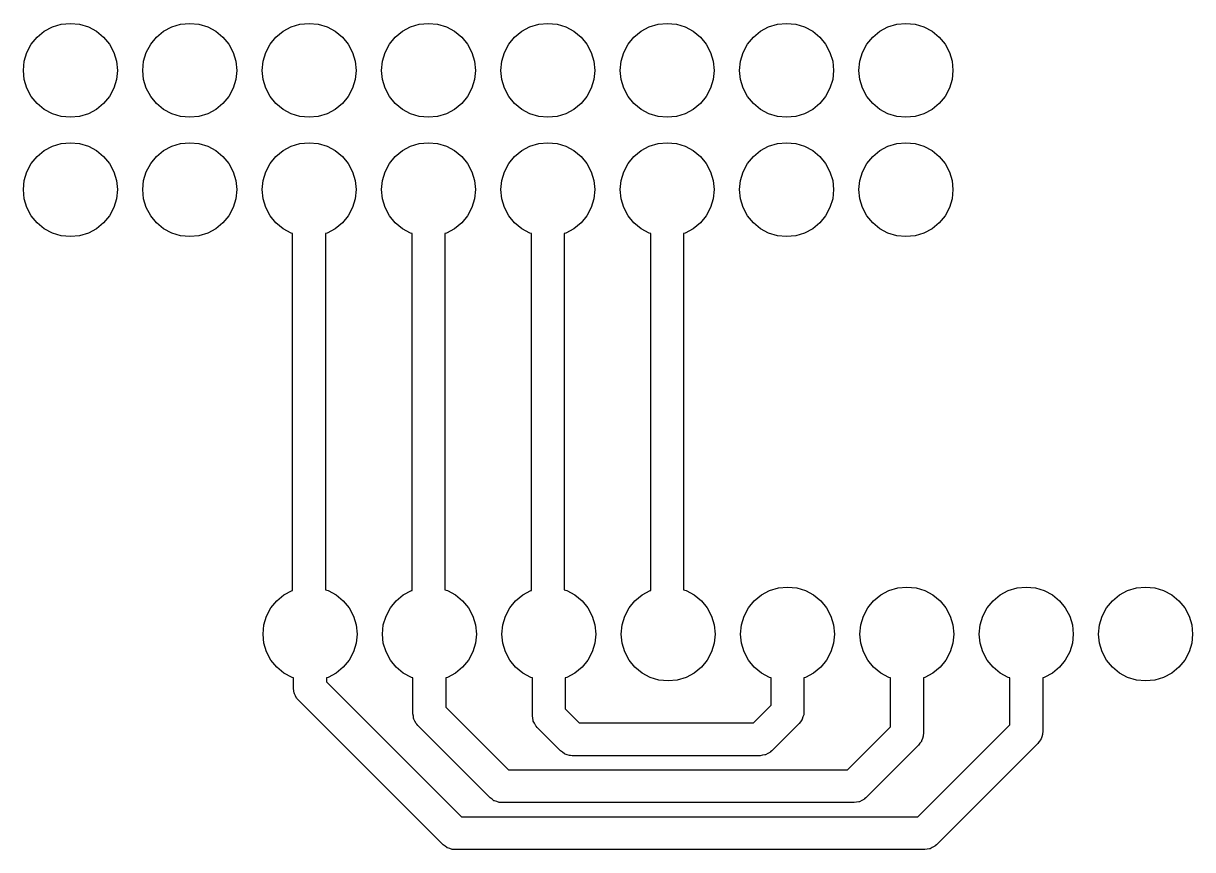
# Model space of a CAD drawing. Extents: x 62 to 248, y -139 to -64.
# Drawn here: x 106.82 to 131.7, y -122.85 to -105.26 of the extents above; entities that cross this region are included whole.
import ezdxf

# ---------------------------------------------------------------- set-up
doc = ezdxf.new("R2010")
doc.units = 0
doc.layers.add('BLACK', color=7, linetype='CONTINUOUS')

msp = doc.modelspace()

# ---------------------------------------------------------------- linework, layer by layer
at = {"layer": 'BLACK', "linetype": 'CONTINUOUS'}
for p, q in [((107.112893, -105.552893), (107.26443, -105.42853)), ((107.26443, -105.42853), (107.437317, -105.33612)), ((107.437317, -105.33612), (107.62491, -105.279215)), ((107.62491, -105.279215), (107.82, -105.26)), ((107.82, -105.26), (108.01509, -105.279215)), ((108.01509, -105.279215), (108.202683, -105.33612)), ((108.202683, -105.33612), (108.37557, -105.42853)), ((108.37557, -105.42853), (108.527107, -105.552893)), ((109.652893, -105.552893), (109.80443, -105.42853)), ((109.80443, -105.42853), (109.977317, -105.33612)), ((109.977317, -105.33612), (110.16491, -105.279215)), ((110.16491, -105.279215), (110.36, -105.26)), ((110.36, -105.26), (110.55509, -105.279215)), ((110.55509, -105.279215), (110.742683, -105.33612)), ((110.742683, -105.33612), (110.91557, -105.42853)), ((110.91557, -105.42853), (111.067107, -105.552893)), ((112.192893, -105.552893), (112.34443, -105.42853)), ((112.34443, -105.42853), (112.517317, -105.33612)), ((112.517317, -105.33612), (112.70491, -105.279215)), ((112.70491, -105.279215), (112.9, -105.26)), ((112.9, -105.26), (113.09509, -105.279215)), ((113.09509, -105.279215), (113.282683, -105.33612)), ((113.282683, -105.33612), (113.45557, -105.42853)), ((113.45557, -105.42853), (113.607107, -105.552893)), ((114.732893, -105.552893), (114.88443, -105.42853)), ((114.88443, -105.42853), (115.057317, -105.33612)), ((115.057317, -105.33612), (115.24491, -105.279215)), ((115.24491, -105.279215), (115.44, -105.26)), ((115.44, -105.26), (115.63509, -105.279215)), ((115.63509, -105.279215), (115.822683, -105.33612)), ((115.822683, -105.33612), (115.99557, -105.42853)), ((115.99557, -105.42853), (116.147107, -105.552893)), ((117.272893, -105.552893), (117.42443, -105.42853)), ((117.42443, -105.42853), (117.597317, -105.33612)), ((117.597317, -105.33612), (117.78491, -105.279215)), ((117.78491, -105.279215), (117.98, -105.26)), ((117.98, -105.26), (118.17509, -105.279215)), ((118.17509, -105.279215), (118.362683, -105.33612)), ((118.362683, -105.33612), (118.53557, -105.42853)), ((118.53557, -105.42853), (118.687107, -105.552893)), ((119.812893, -105.552893), (119.96443, -105.42853)), ((119.96443, -105.42853), (120.137317, -105.33612)), ((120.137317, -105.33612), (120.32491, -105.279215)), ((120.32491, -105.279215), (120.52, -105.26)), ((120.52, -105.26), (120.71509, -105.279215)), ((120.71509, -105.279215), (120.902683, -105.33612)), ((120.902683, -105.33612), (121.07557, -105.42853)), ((121.07557, -105.42853), (121.227107, -105.552893)), ((122.352893, -105.552893), (122.50443, -105.42853)), ((122.50443, -105.42853), (122.677317, -105.33612)), ((122.677317, -105.33612), (122.86491, -105.279215)), ((122.86491, -105.279215), (123.06, -105.26)), ((123.06, -105.26), (123.25509, -105.279215)), ((123.25509, -105.279215), (123.442683, -105.33612)), ((123.442683, -105.33612), (123.61557, -105.42853)), ((123.61557, -105.42853), (123.767107, -105.552893)), ((124.892893, -105.552893), (125.04443, -105.42853)), ((125.04443, -105.42853), (125.217317, -105.33612)), ((125.217317, -105.33612), (125.40491, -105.279215)), ((125.40491, -105.279215), (125.6, -105.26)), ((125.6, -105.26), (125.79509, -105.279215)), ((125.79509, -105.279215), (125.982683, -105.33612)), ((125.982683, -105.33612), (126.15557, -105.42853)), ((126.15557, -105.42853), (126.307107, -105.552893)), ((106.89612, -105.877317), (106.98853, -105.70443)), ((106.98853, -105.70443), (107.112893, -105.552893)), ((108.527107, -105.552893), (108.65147, -105.70443)), ((108.65147, -105.70443), (108.74388, -105.877317)), ((109.43612, -105.877317), (109.52853, -105.70443)), ((109.52853, -105.70443), (109.652893, -105.552893)), ((111.067107, -105.552893), (111.19147, -105.70443)), ((111.19147, -105.70443), (111.28388, -105.877317)), ((111.97612, -105.877317), (112.06853, -105.70443)), ((112.06853, -105.70443), (112.192893, -105.552893)), ((113.607107, -105.552893), (113.73147, -105.70443)), ((113.73147, -105.70443), (113.82388, -105.877317)), ((114.51612, -105.877317), (114.60853, -105.70443)), ((114.60853, -105.70443), (114.732893, -105.552893)), ((116.147107, -105.552893), (116.27147, -105.70443)), ((116.27147, -105.70443), (116.36388, -105.877317)), ((117.05612, -105.877317), (117.14853, -105.70443)), ((117.14853, -105.70443), (117.272893, -105.552893)), ((118.687107, -105.552893), (118.81147, -105.70443)), ((118.81147, -105.70443), (118.90388, -105.877317)), ((119.59612, -105.877317), (119.68853, -105.70443)), ((119.68853, -105.70443), (119.812893, -105.552893)), ((121.227107, -105.552893), (121.35147, -105.70443)), ((121.35147, -105.70443), (121.44388, -105.877317)), ((122.13612, -105.877317), (122.22853, -105.70443)), ((122.22853, -105.70443), (122.352893, -105.552893)), ((123.767107, -105.552893), (123.89147, -105.70443)), ((123.89147, -105.70443), (123.98388, -105.877317)), ((124.67612, -105.877317), (124.76853, -105.70443)), ((124.76853, -105.70443), (124.892893, -105.552893)), ((126.307107, -105.552893), (126.43147, -105.70443)), ((126.43147, -105.70443), (126.52388, -105.877317)), ((106.839215, -106.06491), (106.89612, -105.877317)), ((108.74388, -105.877317), (108.800785, -106.06491)), ((109.379215, -106.06491), (109.43612, -105.877317)), ((111.28388, -105.877317), (111.340785, -106.06491)), ((111.919215, -106.06491), (111.97612, -105.877317)), ((113.82388, -105.877317), (113.880785, -106.06491)), ((114.459215, -106.06491), (114.51612, -105.877317)), ((116.36388, -105.877317), (116.420785, -106.06491)), ((116.999215, -106.06491), (117.05612, -105.877317)), ((118.90388, -105.877317), (118.960785, -106.06491)), ((119.539215, -106.06491), (119.59612, -105.877317)), ((121.44388, -105.877317), (121.500785, -106.06491)), ((122.079215, -106.06491), (122.13612, -105.877317)), ((123.98388, -105.877317), (124.040785, -106.06491)), ((124.619215, -106.06491), (124.67612, -105.877317)), ((126.52388, -105.877317), (126.580785, -106.06491)), ((106.82, -106.26), (106.839215, -106.06491)), ((108.800785, -106.06491), (108.82, -106.26)), ((109.36, -106.26), (109.379215, -106.06491)), ((111.340785, -106.06491), (111.36, -106.26)), ((111.9, -106.26), (111.919215, -106.06491)), ((113.880785, -106.06491), (113.9, -106.26)), ((114.44, -106.26), (114.459215, -106.06491)), ((116.420785, -106.06491), (116.44, -106.26)), ((116.98, -106.26), (116.999215, -106.06491)), ((118.960785, -106.06491), (118.98, -106.26)), ((119.52, -106.26), (119.539215, -106.06491)), ((121.500785, -106.06491), (121.52, -106.26)), ((122.06, -106.26), (122.079215, -106.06491)), ((124.040785, -106.06491), (124.06, -106.26)), ((124.6, -106.26), (124.619215, -106.06491)), ((126.580785, -106.06491), (126.6, -106.26)), ((106.839215, -106.45509), (106.82, -106.26)), ((106.89612, -106.642683), (106.839215, -106.45509)), ((108.800785, -106.45509), (108.74388, -106.642683)), ((108.82, -106.26), (108.800785, -106.45509)), ((109.379215, -106.45509), (109.36, -106.26)), ((109.43612, -106.642683), (109.379215, -106.45509)), ((111.340785, -106.45509), (111.28388, -106.642683)), ((111.36, -106.26), (111.340785, -106.45509)), ((111.919215, -106.45509), (111.9, -106.26)), ((111.97612, -106.642683), (111.919215, -106.45509)), ((113.880785, -106.45509), (113.82388, -106.642683)), ((113.9, -106.26), (113.880785, -106.45509)), ((114.459215, -106.45509), (114.44, -106.26)), ((114.51612, -106.642683), (114.459215, -106.45509)), ((116.420785, -106.45509), (116.36388, -106.642683)), ((116.44, -106.26), (116.420785, -106.45509)), ((116.999215, -106.45509), (116.98, -106.26)), ((117.05612, -106.642683), (116.999215, -106.45509)), ((118.960785, -106.45509), (118.90388, -106.642683)), ((118.98, -106.26), (118.960785, -106.45509)), ((119.539215, -106.45509), (119.52, -106.26)), ((119.59612, -106.642683), (119.539215, -106.45509)), ((121.500785, -106.45509), (121.44388, -106.642683)), ((121.52, -106.26), (121.500785, -106.45509)), ((122.079215, -106.45509), (122.06, -106.26)), ((122.13612, -106.642683), (122.079215, -106.45509)), ((124.040785, -106.45509), (123.98388, -106.642683)), ((124.06, -106.26), (124.040785, -106.45509)), ((124.619215, -106.45509), (124.6, -106.26)), ((124.67612, -106.642683), (124.619215, -106.45509)), ((126.580785, -106.45509), (126.52388, -106.642683)), ((126.6, -106.26), (126.580785, -106.45509)), ((106.98853, -106.81557), (106.89612, -106.642683)), ((108.74388, -106.642683), (108.65147, -106.81557)), ((109.52853, -106.81557), (109.43612, -106.642683)), ((111.28388, -106.642683), (111.19147, -106.81557)), ((112.06853, -106.81557), (111.97612, -106.642683)), ((113.82388, -106.642683), (113.73147, -106.81557)), ((114.60853, -106.81557), (114.51612, -106.642683)), ((116.36388, -106.642683), (116.27147, -106.81557)), ((117.14853, -106.81557), (117.05612, -106.642683)), ((118.90388, -106.642683), (118.81147, -106.81557)), ((119.68853, -106.81557), (119.59612, -106.642683)), ((121.44388, -106.642683), (121.35147, -106.81557)), ((122.22853, -106.81557), (122.13612, -106.642683)), ((123.98388, -106.642683), (123.89147, -106.81557)), ((124.76853, -106.81557), (124.67612, -106.642683)), ((126.52388, -106.642683), (126.43147, -106.81557)), ((107.112893, -106.967107), (106.98853, -106.81557)), ((107.26443, -107.09147), (107.112893, -106.967107)), ((108.527107, -106.967107), (108.37557, -107.09147)), ((108.65147, -106.81557), (108.527107, -106.967107)), ((109.652893, -106.967107), (109.52853, -106.81557)), ((109.80443, -107.09147), (109.652893, -106.967107)), ((111.067107, -106.967107), (110.91557, -107.09147)), ((111.19147, -106.81557), (111.067107, -106.967107)), ((112.192893, -106.967107), (112.06853, -106.81557)), ((112.34443, -107.09147), (112.192893, -106.967107)), ((113.607107, -106.967107), (113.45557, -107.09147)), ((113.73147, -106.81557), (113.607107, -106.967107)), ((114.732893, -106.967107), (114.60853, -106.81557)), ((114.88443, -107.09147), (114.732893, -106.967107)), ((116.147107, -106.967107), (115.99557, -107.09147)), ((116.27147, -106.81557), (116.147107, -106.967107)), ((117.272893, -106.967107), (117.14853, -106.81557)), ((117.42443, -107.09147), (117.272893, -106.967107)), ((118.687107, -106.967107), (118.53557, -107.09147)), ((118.81147, -106.81557), (118.687107, -106.967107)), ((119.812893, -106.967107), (119.68853, -106.81557)), ((119.96443, -107.09147), (119.812893, -106.967107)), ((121.227107, -106.967107), (121.07557, -107.09147)), ((121.35147, -106.81557), (121.227107, -106.967107)), ((122.352893, -106.967107), (122.22853, -106.81557)), ((122.50443, -107.09147), (122.352893, -106.967107)), ((123.767107, -106.967107), (123.61557, -107.09147)), ((123.89147, -106.81557), (123.767107, -106.967107)), ((124.892893, -106.967107), (124.76853, -106.81557)), ((125.04443, -107.09147), (124.892893, -106.967107)), ((126.307107, -106.967107), (126.15557, -107.09147)), ((126.43147, -106.81557), (126.307107, -106.967107)), ((107.437317, -107.18388), (107.26443, -107.09147)), ((107.62491, -107.240785), (107.437317, -107.18388)), ((108.202683, -107.18388), (108.01509, -107.240785)), ((108.37557, -107.09147), (108.202683, -107.18388)), ((109.977317, -107.18388), (109.80443, -107.09147)), ((110.16491, -107.240785), (109.977317, -107.18388)), ((110.742683, -107.18388), (110.55509, -107.240785)), ((110.91557, -107.09147), (110.742683, -107.18388)), ((112.517317, -107.18388), (112.34443, -107.09147)), ((112.70491, -107.240785), (112.517317, -107.18388)), ((113.282683, -107.18388), (113.09509, -107.240785)), ((113.45557, -107.09147), (113.282683, -107.18388)), ((115.057317, -107.18388), (114.88443, -107.09147)), ((115.24491, -107.240785), (115.057317, -107.18388)), ((115.822683, -107.18388), (115.63509, -107.240785)), ((115.99557, -107.09147), (115.822683, -107.18388)), ((117.597317, -107.18388), (117.42443, -107.09147)), ((117.78491, -107.240785), (117.597317, -107.18388)), ((118.362683, -107.18388), (118.17509, -107.240785)), ((118.53557, -107.09147), (118.362683, -107.18388)), ((120.137317, -107.18388), (119.96443, -107.09147)), ((120.32491, -107.240785), (120.137317, -107.18388)), ((120.902683, -107.18388), (120.71509, -107.240785)), ((121.07557, -107.09147), (120.902683, -107.18388)), ((122.677317, -107.18388), (122.50443, -107.09147)), ((122.86491, -107.240785), (122.677317, -107.18388)), ((123.442683, -107.18388), (123.25509, -107.240785)), ((123.61557, -107.09147), (123.442683, -107.18388)), ((125.217317, -107.18388), (125.04443, -107.09147)), ((125.40491, -107.240785), (125.217317, -107.18388)), ((125.982683, -107.18388), (125.79509, -107.240785)), ((126.15557, -107.09147), (125.982683, -107.18388)), ((107.82, -107.26), (107.62491, -107.240785)), ((108.01509, -107.240785), (107.82, -107.26)), ((110.36, -107.26), (110.16491, -107.240785)), ((110.55509, -107.240785), (110.36, -107.26)), ((112.9, -107.26), (112.70491, -107.240785)), ((113.09509, -107.240785), (112.9, -107.26)), ((115.44, -107.26), (115.24491, -107.240785)), ((115.63509, -107.240785), (115.44, -107.26)), ((117.98, -107.26), (117.78491, -107.240785)), ((118.17509, -107.240785), (117.98, -107.26)), ((120.52, -107.26), (120.32491, -107.240785)), ((120.71509, -107.240785), (120.52, -107.26)), ((123.06, -107.26), (122.86491, -107.240785)), ((123.25509, -107.240785), (123.06, -107.26)), ((125.6, -107.26), (125.40491, -107.240785)), ((125.79509, -107.240785), (125.6, -107.26)), ((107.112893, -108.092893), (107.26443, -107.96853)), ((107.26443, -107.96853), (107.437317, -107.87612)), ((107.437317, -107.87612), (107.62491, -107.819215)), ((107.62491, -107.819215), (107.82, -107.8)), ((107.82, -107.8), (108.01509, -107.819215)), ((108.01509, -107.819215), (108.202683, -107.87612)), ((108.202683, -107.87612), (108.37557, -107.96853)), ((108.37557, -107.96853), (108.527107, -108.092893)), ((109.652893, -108.092893), (109.80443, -107.96853)), ((109.80443, -107.96853), (109.977317, -107.87612)), ((109.977317, -107.87612), (110.16491, -107.819215)), ((110.16491, -107.819215), (110.36, -107.8)), ((110.36, -107.8), (110.55509, -107.819215)), ((110.55509, -107.819215), (110.742683, -107.87612)), ((110.742683, -107.87612), (110.91557, -107.96853)), ((110.91557, -107.96853), (111.067107, -108.092893)), ((112.192893, -108.092893), (112.34443, -107.96853)), ((112.34443, -107.96853), (112.517317, -107.87612)), ((112.517317, -107.87612), (112.70491, -107.819215)), ((112.70491, -107.819215), (112.9, -107.8)), ((112.9, -107.8), (113.09509, -107.819215)), ((113.09509, -107.819215), (113.282683, -107.87612)), ((113.282683, -107.87612), (113.45557, -107.96853)), ((113.45557, -107.96853), (113.607107, -108.092893)), ((114.732893, -108.092893), (114.88443, -107.96853)), ((114.88443, -107.96853), (115.057317, -107.87612)), ((115.057317, -107.87612), (115.24491, -107.819215)), ((115.24491, -107.819215), (115.44, -107.8)), ((115.44, -107.8), (115.63509, -107.819215)), ((115.63509, -107.819215), (115.822683, -107.87612)), ((115.822683, -107.87612), (115.99557, -107.96853)), ((115.99557, -107.96853), (116.147107, -108.092893)), ((117.272893, -108.092893), (117.42443, -107.96853)), ((117.42443, -107.96853), (117.597317, -107.87612)), ((117.597317, -107.87612), (117.78491, -107.819215)), ((117.78491, -107.819215), (117.98, -107.8)), ((117.98, -107.8), (118.17509, -107.819215)), ((118.17509, -107.819215), (118.362683, -107.87612)), ((118.362683, -107.87612), (118.53557, -107.96853)), ((118.53557, -107.96853), (118.687107, -108.092893)), ((119.812893, -108.092893), (119.96443, -107.96853)), ((119.96443, -107.96853), (120.137317, -107.87612)), ((120.137317, -107.87612), (120.32491, -107.819215)), ((120.32491, -107.819215), (120.52, -107.8)), ((120.52, -107.8), (120.71509, -107.819215)), ((120.71509, -107.819215), (120.902683, -107.87612)), ((120.902683, -107.87612), (121.07557, -107.96853)), ((121.07557, -107.96853), (121.227107, -108.092893)), ((122.352893, -108.092893), (122.50443, -107.96853)), ((122.50443, -107.96853), (122.677317, -107.87612)), ((122.677317, -107.87612), (122.86491, -107.819215)), ((122.86491, -107.819215), (123.06, -107.8)), ((123.06, -107.8), (123.25509, -107.819215)), ((123.25509, -107.819215), (123.442683, -107.87612)), ((123.442683, -107.87612), (123.61557, -107.96853)), ((123.61557, -107.96853), (123.767107, -108.092893)), ((124.892893, -108.092893), (125.04443, -107.96853)), ((125.04443, -107.96853), (125.217317, -107.87612)), ((125.217317, -107.87612), (125.40491, -107.819215)), ((125.40491, -107.819215), (125.6, -107.8)), ((125.6, -107.8), (125.79509, -107.819215)), ((125.79509, -107.819215), (125.982683, -107.87612)), ((125.982683, -107.87612), (126.15557, -107.96853)), ((126.15557, -107.96853), (126.307107, -108.092893)), ((106.98853, -108.24443), (107.112893, -108.092893)), ((108.527107, -108.092893), (108.65147, -108.24443)), ((109.52853, -108.24443), (109.652893, -108.092893)), ((111.067107, -108.092893), (111.19147, -108.24443)), ((112.06853, -108.24443), (112.192893, -108.092893)), ((113.607107, -108.092893), (113.73147, -108.24443)), ((114.60853, -108.24443), (114.732893, -108.092893)), ((116.147107, -108.092893), (116.27147, -108.24443)), ((117.14853, -108.24443), (117.272893, -108.092893)), ((118.687107, -108.092893), (118.81147, -108.24443)), ((119.68853, -108.24443), (119.812893, -108.092893)), ((121.227107, -108.092893), (121.35147, -108.24443)), ((122.22853, -108.24443), (122.352893, -108.092893)), ((123.767107, -108.092893), (123.89147, -108.24443)), ((124.76853, -108.24443), (124.892893, -108.092893)), ((126.307107, -108.092893), (126.43147, -108.24443)), ((106.839215, -108.60491), (106.89612, -108.417317)), ((106.89612, -108.417317), (106.98853, -108.24443)), ((108.65147, -108.24443), (108.74388, -108.417317)), ((108.74388, -108.417317), (108.800785, -108.60491)), ((109.379215, -108.60491), (109.43612, -108.417317)), ((109.43612, -108.417317), (109.52853, -108.24443)), ((111.19147, -108.24443), (111.28388, -108.417317)), ((111.28388, -108.417317), (111.340785, -108.60491)), ((111.919215, -108.60491), (111.97612, -108.417317)), ((111.97612, -108.417317), (112.06853, -108.24443)), ((113.73147, -108.24443), (113.82388, -108.417317)), ((113.82388, -108.417317), (113.880785, -108.60491)), ((114.459215, -108.60491), (114.51612, -108.417317)), ((114.51612, -108.417317), (114.60853, -108.24443)), ((116.27147, -108.24443), (116.36388, -108.417317)), ((116.36388, -108.417317), (116.420785, -108.60491)), ((116.999215, -108.60491), (117.05612, -108.417317)), ((117.05612, -108.417317), (117.14853, -108.24443)), ((118.81147, -108.24443), (118.90388, -108.417317)), ((118.90388, -108.417317), (118.960785, -108.60491)), ((119.539215, -108.60491), (119.59612, -108.417317)), ((119.59612, -108.417317), (119.68853, -108.24443)), ((121.35147, -108.24443), (121.44388, -108.417317)), ((121.44388, -108.417317), (121.500785, -108.60491)), ((122.079215, -108.60491), (122.13612, -108.417317)), ((122.13612, -108.417317), (122.22853, -108.24443)), ((123.89147, -108.24443), (123.98388, -108.417317)), ((123.98388, -108.417317), (124.040785, -108.60491)), ((124.619215, -108.60491), (124.67612, -108.417317)), ((124.67612, -108.417317), (124.76853, -108.24443)), ((126.43147, -108.24443), (126.52388, -108.417317)), ((126.52388, -108.417317), (126.580785, -108.60491)), ((106.82, -108.8), (106.839215, -108.60491)), ((108.800785, -108.60491), (108.82, -108.8)), ((109.36, -108.8), (109.379215, -108.60491)), ((111.340785, -108.60491), (111.36, -108.8)), ((111.9, -108.8), (111.919215, -108.60491)), ((113.880785, -108.60491), (113.9, -108.8)), ((114.44, -108.8), (114.459215, -108.60491)), ((116.420785, -108.60491), (116.44, -108.8)), ((116.98, -108.8), (116.999215, -108.60491)), ((118.960785, -108.60491), (118.98, -108.8)), ((119.52, -108.8), (119.539215, -108.60491)), ((121.500785, -108.60491), (121.52, -108.8)), ((122.06, -108.8), (122.079215, -108.60491)), ((124.040785, -108.60491), (124.06, -108.8)), ((124.6, -108.8), (124.619215, -108.60491)), ((126.580785, -108.60491), (126.6, -108.8)), ((106.839215, -108.99509), (106.82, -108.8)), ((108.82, -108.8), (108.800785, -108.99509)), ((109.379215, -108.99509), (109.36, -108.8)), ((111.36, -108.8), (111.340785, -108.99509)), ((111.919215, -108.99509), (111.9, -108.8)), ((113.9, -108.8), (113.880785, -108.99509)), ((114.459215, -108.99509), (114.44, -108.8)), ((116.44, -108.8), (116.420785, -108.99509)), ((116.999215, -108.99509), (116.98, -108.8)), ((118.98, -108.8), (118.960785, -108.99509)), ((119.539215, -108.99509), (119.52, -108.8)), ((121.52, -108.8), (121.500785, -108.99509)), ((122.079215, -108.99509), (122.06, -108.8)), ((124.06, -108.8), (124.040785, -108.99509)), ((124.619215, -108.99509), (124.6, -108.8)), ((126.6, -108.8), (126.580785, -108.99509)), ((106.89612, -109.182683), (106.839215, -108.99509)), ((106.98853, -109.35557), (106.89612, -109.182683)), ((108.74388, -109.182683), (108.65147, -109.35557)), ((108.800785, -108.99509), (108.74388, -109.182683)), ((109.43612, -109.182683), (109.379215, -108.99509)), ((109.52853, -109.35557), (109.43612, -109.182683)), ((111.28388, -109.182683), (111.19147, -109.35557)), ((111.340785, -108.99509), (111.28388, -109.182683)), ((111.97612, -109.182683), (111.919215, -108.99509)), ((112.06853, -109.35557), (111.97612, -109.182683)), ((113.82388, -109.182683), (113.73147, -109.35557)), ((113.880785, -108.99509), (113.82388, -109.182683)), ((114.51612, -109.182683), (114.459215, -108.99509)), ((114.60853, -109.35557), (114.51612, -109.182683)), ((116.36388, -109.182683), (116.27147, -109.35557)), ((116.420785, -108.99509), (116.36388, -109.182683)), ((117.05612, -109.182683), (116.999215, -108.99509)), ((117.14853, -109.35557), (117.05612, -109.182683)), ((118.90388, -109.182683), (118.81147, -109.35557)), ((118.960785, -108.99509), (118.90388, -109.182683)), ((119.59612, -109.182683), (119.539215, -108.99509)), ((119.68853, -109.35557), (119.59612, -109.182683)), ((121.44388, -109.182683), (121.35147, -109.35557)), ((121.500785, -108.99509), (121.44388, -109.182683)), ((122.13612, -109.182683), (122.079215, -108.99509)), ((122.22853, -109.35557), (122.13612, -109.182683)), ((123.98388, -109.182683), (123.89147, -109.35557)), ((124.040785, -108.99509), (123.98388, -109.182683)), ((124.67612, -109.182683), (124.619215, -108.99509)), ((124.76853, -109.35557), (124.67612, -109.182683)), ((126.52388, -109.182683), (126.43147, -109.35557)), ((126.580785, -108.99509), (126.52388, -109.182683)), ((107.112893, -109.507107), (106.98853, -109.35557)), ((108.65147, -109.35557), (108.527107, -109.507107)), ((109.652893, -109.507107), (109.52853, -109.35557)), ((111.19147, -109.35557), (111.067107, -109.507107)), ((112.192893, -109.507107), (112.06853, -109.35557)), ((113.73147, -109.35557), (113.607107, -109.507107)), ((114.732893, -109.507107), (114.60853, -109.35557)), ((116.27147, -109.35557), (116.147107, -109.507107)), ((117.272893, -109.507107), (117.14853, -109.35557)), ((118.81147, -109.35557), (118.687107, -109.507107)), ((119.812893, -109.507107), (119.68853, -109.35557)), ((121.35147, -109.35557), (121.227107, -109.507107)), ((122.352893, -109.507107), (122.22853, -109.35557)), ((123.89147, -109.35557), (123.767107, -109.507107)), ((124.892893, -109.507107), (124.76853, -109.35557)), ((126.43147, -109.35557), (126.307107, -109.507107)), ((107.26443, -109.63147), (107.112893, -109.507107)), ((107.437317, -109.72388), (107.26443, -109.63147)), ((108.37557, -109.63147), (108.202683, -109.72388)), ((108.527107, -109.507107), (108.37557, -109.63147)), ((109.80443, -109.63147), (109.652893, -109.507107)), ((109.977317, -109.72388), (109.80443, -109.63147)), ((110.91557, -109.63147), (110.742683, -109.72388)), ((111.067107, -109.507107), (110.91557, -109.63147)), ((112.34443, -109.63147), (112.192893, -109.507107)), ((112.517317, -109.72388), (112.34443, -109.63147)), ((113.45557, -109.63147), (113.282683, -109.72388)), ((113.607107, -109.507107), (113.45557, -109.63147)), ((114.88443, -109.63147), (114.732893, -109.507107)), ((115.057317, -109.72388), (114.88443, -109.63147)), ((115.99557, -109.63147), (115.822683, -109.72388)), ((116.147107, -109.507107), (115.99557, -109.63147)), ((117.42443, -109.63147), (117.272893, -109.507107)), ((117.597317, -109.72388), (117.42443, -109.63147)), ((118.53557, -109.63147), (118.362683, -109.72388)), ((118.687107, -109.507107), (118.53557, -109.63147)), ((119.96443, -109.63147), (119.812893, -109.507107)), ((120.137317, -109.72388), (119.96443, -109.63147)), ((121.07557, -109.63147), (120.902683, -109.72388)), ((121.227107, -109.507107), (121.07557, -109.63147)), ((122.50443, -109.63147), (122.352893, -109.507107)), ((122.677317, -109.72388), (122.50443, -109.63147)), ((123.61557, -109.63147), (123.442683, -109.72388)), ((123.767107, -109.507107), (123.61557, -109.63147)), ((125.04443, -109.63147), (124.892893, -109.507107)), ((125.217317, -109.72388), (125.04443, -109.63147)), ((126.15557, -109.63147), (125.982683, -109.72388)), ((126.307107, -109.507107), (126.15557, -109.63147)), ((107.62491, -109.780785), (107.437317, -109.72388)), ((107.82, -109.8), (107.62491, -109.780785)), ((108.01509, -109.780785), (107.82, -109.8)), ((108.202683, -109.72388), (108.01509, -109.780785)), ((110.16491, -109.780785), (109.977317, -109.72388)), ((110.36, -109.8), (110.16491, -109.780785)), ((110.55509, -109.780785), (110.36, -109.8)), ((110.742683, -109.72388), (110.55509, -109.780785)), ((112.55, -109.733794), (112.517317, -109.72388)), ((112.55, -117.332272), (112.55, -109.733794)), ((113.282683, -109.72388), (113.25, -109.733794)), ((113.25, -109.733794), (113.25, -117.320138)), ((115.09, -109.733794), (115.057317, -109.72388)), ((115.09, -117.332272), (115.09, -109.733794)), ((115.822683, -109.72388), (115.79, -109.733794)), ((115.79, -109.733794), (115.79, -117.320138)), ((117.63, -109.733794), (117.597317, -109.72388)), ((117.63, -117.332272), (117.63, -109.733794)), ((118.362683, -109.72388), (118.33, -109.733794)), ((118.33, -109.733794), (118.33, -117.320138)), ((120.17, -109.733794), (120.137317, -109.72388)), ((120.17, -117.332272), (120.17, -109.733794)), ((120.902683, -109.72388), (120.87, -109.733794)), ((120.87, -109.733794), (120.87, -117.320138)), ((122.86491, -109.780785), (122.677317, -109.72388)), ((123.06, -109.8), (122.86491, -109.780785)), ((123.25509, -109.780785), (123.06, -109.8)), ((123.442683, -109.72388), (123.25509, -109.780785)), ((125.40491, -109.780785), (125.217317, -109.72388)), ((125.6, -109.8), (125.40491, -109.780785)), ((125.79509, -109.780785), (125.6, -109.8)), ((125.982683, -109.72388), (125.79509, -109.780785)), ((112.212893, -117.552893), (112.36443, -117.42853)), ((112.36443, -117.42853), (112.537317, -117.33612)), ((112.537317, -117.33612), (112.55, -117.332272)), ((113.25, -117.320138), (113.302683, -117.33612)), ((113.302683, -117.33612), (113.47557, -117.42853)), ((113.47557, -117.42853), (113.627107, -117.552893)), ((114.752893, -117.552893), (114.90443, -117.42853)), ((114.90443, -117.42853), (115.077317, -117.33612)), ((115.077317, -117.33612), (115.09, -117.332272)), ((115.79, -117.320138), (115.842683, -117.33612)), ((115.842683, -117.33612), (116.01557, -117.42853)), ((116.01557, -117.42853), (116.167107, -117.552893)), ((117.292893, -117.552893), (117.44443, -117.42853)), ((117.44443, -117.42853), (117.617317, -117.33612)), ((117.617317, -117.33612), (117.63, -117.332272)), ((118.33, -117.320138), (118.382683, -117.33612)), ((118.382683, -117.33612), (118.55557, -117.42853)), ((118.55557, -117.42853), (118.707107, -117.552893)), ((119.832893, -117.552893), (119.98443, -117.42853)), ((119.98443, -117.42853), (120.157317, -117.33612)), ((120.157317, -117.33612), (120.17, -117.332272)), ((120.87, -117.320138), (120.922683, -117.33612)), ((120.922683, -117.33612), (121.09557, -117.42853)), ((121.09557, -117.42853), (121.247107, -117.552893)), ((122.372893, -117.552893), (122.52443, -117.42853)), ((122.52443, -117.42853), (122.697317, -117.33612)), ((122.697317, -117.33612), (122.88491, -117.279215)), ((122.88491, -117.279215), (123.08, -117.26)), ((123.08, -117.26), (123.27509, -117.279215)), ((123.27509, -117.279215), (123.462683, -117.33612)), ((123.462683, -117.33612), (123.63557, -117.42853)), ((123.63557, -117.42853), (123.787107, -117.552893)), ((124.912893, -117.552893), (125.06443, -117.42853)), ((125.06443, -117.42853), (125.237317, -117.33612)), ((125.237317, -117.33612), (125.42491, -117.279215)), ((125.42491, -117.279215), (125.62, -117.26)), ((125.62, -117.26), (125.81509, -117.279215)), ((125.81509, -117.279215), (126.002683, -117.33612)), ((126.002683, -117.33612), (126.17557, -117.42853)), ((126.17557, -117.42853), (126.327107, -117.552893)), ((127.452893, -117.552893), (127.60443, -117.42853)), ((127.60443, -117.42853), (127.777317, -117.33612)), ((127.777317, -117.33612), (127.96491, -117.279215)), ((127.96491, -117.279215), (128.16, -117.26)), ((128.16, -117.26), (128.35509, -117.279215)), ((128.35509, -117.279215), (128.542683, -117.33612)), ((128.542683, -117.33612), (128.71557, -117.42853)), ((128.71557, -117.42853), (128.867107, -117.552893)), ((129.992893, -117.552893), (130.14443, -117.42853)), ((130.14443, -117.42853), (130.317317, -117.33612)), ((130.317317, -117.33612), (130.50491, -117.279215)), ((130.50491, -117.279215), (130.7, -117.26)), ((130.7, -117.26), (130.89509, -117.279215)), ((130.89509, -117.279215), (131.082683, -117.33612)), ((131.082683, -117.33612), (131.25557, -117.42853)), ((131.25557, -117.42853), (131.407107, -117.552893)), ((112.08853, -117.70443), (112.212893, -117.552893)), ((113.627107, -117.552893), (113.75147, -117.70443)), ((114.62853, -117.70443), (114.752893, -117.552893)), ((116.167107, -117.552893), (116.29147, -117.70443)), ((117.16853, -117.70443), (117.292893, -117.552893)), ((118.707107, -117.552893), (118.83147, -117.70443)), ((119.70853, -117.70443), (119.832893, -117.552893)), ((121.247107, -117.552893), (121.37147, -117.70443)), ((122.24853, -117.70443), (122.372893, -117.552893)), ((123.787107, -117.552893), (123.91147, -117.70443)), ((124.78853, -117.70443), (124.912893, -117.552893)), ((126.327107, -117.552893), (126.45147, -117.70443)), ((127.32853, -117.70443), (127.452893, -117.552893)), ((128.867107, -117.552893), (128.99147, -117.70443)), ((129.86853, -117.70443), (129.992893, -117.552893)), ((131.407107, -117.552893), (131.53147, -117.70443)), ((111.939215, -118.06491), (111.99612, -117.877317)), ((111.99612, -117.877317), (112.08853, -117.70443)), ((113.75147, -117.70443), (113.84388, -117.877317)), ((113.84388, -117.877317), (113.900785, -118.06491)), ((114.479215, -118.06491), (114.53612, -117.877317)), ((114.53612, -117.877317), (114.62853, -117.70443)), ((116.29147, -117.70443), (116.38388, -117.877317)), ((116.38388, -117.877317), (116.440785, -118.06491)), ((117.019215, -118.06491), (117.07612, -117.877317)), ((117.07612, -117.877317), (117.16853, -117.70443)), ((118.83147, -117.70443), (118.92388, -117.877317)), ((118.92388, -117.877317), (118.980785, -118.06491)), ((119.559215, -118.06491), (119.61612, -117.877317)), ((119.61612, -117.877317), (119.70853, -117.70443)), ((121.37147, -117.70443), (121.46388, -117.877317)), ((121.46388, -117.877317), (121.520785, -118.06491)), ((122.099215, -118.06491), (122.15612, -117.877317)), ((122.15612, -117.877317), (122.24853, -117.70443)), ((123.91147, -117.70443), (124.00388, -117.877317)), ((124.00388, -117.877317), (124.060785, -118.06491)), ((124.639215, -118.06491), (124.69612, -117.877317)), ((124.69612, -117.877317), (124.78853, -117.70443)), ((126.45147, -117.70443), (126.54388, -117.877317)), ((126.54388, -117.877317), (126.600785, -118.06491)), ((127.179215, -118.06491), (127.23612, -117.877317)), ((127.23612, -117.877317), (127.32853, -117.70443)), ((128.99147, -117.70443), (129.08388, -117.877317)), ((129.08388, -117.877317), (129.140785, -118.06491)), ((129.719215, -118.06491), (129.77612, -117.877317)), ((129.77612, -117.877317), (129.86853, -117.70443)), ((131.53147, -117.70443), (131.62388, -117.877317)), ((131.62388, -117.877317), (131.680785, -118.06491)), ((111.92, -118.26), (111.939215, -118.06491)), ((113.900785, -118.06491), (113.92, -118.26)), ((114.46, -118.26), (114.479215, -118.06491)), ((116.440785, -118.06491), (116.46, -118.26)), ((117, -118.26), (117.019215, -118.06491)), ((118.980785, -118.06491), (119, -118.26)), ((119.54, -118.26), (119.559215, -118.06491)), ((121.520785, -118.06491), (121.54, -118.26)), ((122.08, -118.26), (122.099215, -118.06491)), ((124.060785, -118.06491), (124.08, -118.26)), ((124.62, -118.26), (124.639215, -118.06491)), ((126.600785, -118.06491), (126.62, -118.26)), ((127.16, -118.26), (127.179215, -118.06491)), ((129.140785, -118.06491), (129.16, -118.26)), ((129.7, -118.26), (129.719215, -118.06491)), ((131.680785, -118.06491), (131.7, -118.26)), ((111.939215, -118.45509), (111.92, -118.26)), ((113.92, -118.26), (113.900785, -118.45509)), ((114.479215, -118.45509), (114.46, -118.26)), ((116.46, -118.26), (116.440785, -118.45509)), ((117.019215, -118.45509), (117, -118.26)), ((119, -118.26), (118.980785, -118.45509)), ((119.559215, -118.45509), (119.54, -118.26)), ((121.54, -118.26), (121.520785, -118.45509)), ((122.099215, -118.45509), (122.08, -118.26)), ((124.08, -118.26), (124.060785, -118.45509)), ((124.639215, -118.45509), (124.62, -118.26)), ((126.62, -118.26), (126.600785, -118.45509)), ((127.179215, -118.45509), (127.16, -118.26)), ((129.16, -118.26), (129.140785, -118.45509)), ((129.719215, -118.45509), (129.7, -118.26)), ((131.7, -118.26), (131.680785, -118.45509)), ((111.99612, -118.642683), (111.939215, -118.45509)), ((112.08853, -118.81557), (111.99612, -118.642683)), ((113.84388, -118.642683), (113.75147, -118.81557)), ((113.900785, -118.45509), (113.84388, -118.642683)), ((114.53612, -118.642683), (114.479215, -118.45509)), ((114.62853, -118.81557), (114.53612, -118.642683)), ((116.38388, -118.642683), (116.29147, -118.81557)), ((116.440785, -118.45509), (116.38388, -118.642683)), ((117.07612, -118.642683), (117.019215, -118.45509)), ((117.16853, -118.81557), (117.07612, -118.642683)), ((118.92388, -118.642683), (118.83147, -118.81557)), ((118.980785, -118.45509), (118.92388, -118.642683)), ((119.61612, -118.642683), (119.559215, -118.45509)), ((119.70853, -118.81557), (119.61612, -118.642683)), ((121.46388, -118.642683), (121.37147, -118.81557)), ((121.520785, -118.45509), (121.46388, -118.642683)), ((122.15612, -118.642683), (122.099215, -118.45509)), ((122.24853, -118.81557), (122.15612, -118.642683)), ((124.00388, -118.642683), (123.91147, -118.81557)), ((124.060785, -118.45509), (124.00388, -118.642683)), ((124.69612, -118.642683), (124.639215, -118.45509)), ((124.78853, -118.81557), (124.69612, -118.642683)), ((126.54388, -118.642683), (126.45147, -118.81557)), ((126.600785, -118.45509), (126.54388, -118.642683)), ((127.23612, -118.642683), (127.179215, -118.45509)), ((127.32853, -118.81557), (127.23612, -118.642683)), ((129.08388, -118.642683), (128.99147, -118.81557)), ((129.140785, -118.45509), (129.08388, -118.642683)), ((129.77612, -118.642683), (129.719215, -118.45509)), ((129.86853, -118.81557), (129.77612, -118.642683)), ((131.62388, -118.642683), (131.53147, -118.81557)), ((131.680785, -118.45509), (131.62388, -118.642683)), ((112.212893, -118.967107), (112.08853, -118.81557)), ((113.75147, -118.81557), (113.627107, -118.967107)), ((114.752893, -118.967107), (114.62853, -118.81557)), ((116.29147, -118.81557), (116.167107, -118.967107)), ((117.292893, -118.967107), (117.16853, -118.81557)), ((118.83147, -118.81557), (118.707107, -118.967107)), ((119.832893, -118.967107), (119.70853, -118.81557)), ((121.37147, -118.81557), (121.247107, -118.967107)), ((122.372893, -118.967107), (122.24853, -118.81557)), ((123.91147, -118.81557), (123.787107, -118.967107)), ((124.912893, -118.967107), (124.78853, -118.81557)), ((126.45147, -118.81557), (126.327107, -118.967107)), ((127.452893, -118.967107), (127.32853, -118.81557)), ((128.99147, -118.81557), (128.867107, -118.967107)), ((129.992893, -118.967107), (129.86853, -118.81557)), ((131.53147, -118.81557), (131.407107, -118.967107)), ((112.36443, -119.09147), (112.212893, -118.967107)), ((112.537317, -119.18388), (112.36443, -119.09147)), ((113.47557, -119.09147), (113.302683, -119.18388)), ((113.627107, -118.967107), (113.47557, -119.09147)), ((114.90443, -119.09147), (114.752893, -118.967107)), ((115.077317, -119.18388), (114.90443, -119.09147)), ((116.01557, -119.09147), (115.842683, -119.18388)), ((116.167107, -118.967107), (116.01557, -119.09147)), ((117.44443, -119.09147), (117.292893, -118.967107)), ((117.617317, -119.18388), (117.44443, -119.09147)), ((118.55557, -119.09147), (118.382683, -119.18388)), ((118.707107, -118.967107), (118.55557, -119.09147)), ((119.98443, -119.09147), (119.832893, -118.967107)), ((120.157317, -119.18388), (119.98443, -119.09147)), ((121.09557, -119.09147), (120.922683, -119.18388)), ((121.247107, -118.967107), (121.09557, -119.09147)), ((122.52443, -119.09147), (122.372893, -118.967107)), ((122.697317, -119.18388), (122.52443, -119.09147)), ((123.63557, -119.09147), (123.462683, -119.18388)), ((123.787107, -118.967107), (123.63557, -119.09147)), ((125.06443, -119.09147), (124.912893, -118.967107)), ((125.237317, -119.18388), (125.06443, -119.09147)), ((126.17557, -119.09147), (126.002683, -119.18388)), ((126.327107, -118.967107), (126.17557, -119.09147)), ((127.60443, -119.09147), (127.452893, -118.967107)), ((127.777317, -119.18388), (127.60443, -119.09147)), ((128.71557, -119.09147), (128.542683, -119.18388)), ((128.867107, -118.967107), (128.71557, -119.09147)), ((130.14443, -119.09147), (129.992893, -118.967107)), ((130.317317, -119.18388), (130.14443, -119.09147)), ((131.25557, -119.09147), (131.082683, -119.18388)), ((131.407107, -118.967107), (131.25557, -119.09147)), ((112.57, -119.193794), (112.537317, -119.18388)), ((112.57, -119.42), (112.57, -119.193794)), ((112.578306, -119.469777), (112.57, -119.42)), ((113.302683, -119.18388), (113.27, -119.193794)), ((113.27, -119.193794), (113.27, -119.275025)), ((113.27, -119.275025), (116.144975, -122.15)), ((115.11, -119.193794), (115.077317, -119.18388)), ((115.11, -119.96), (115.11, -119.193794)), ((115.842683, -119.18388), (115.81, -119.193794)), ((115.81, -119.193794), (115.81, -119.815026)), ((117.65, -119.193794), (117.617317, -119.18388)), ((117.65, -120), (117.65, -119.193794)), ((118.382683, -119.18388), (118.35, -119.193794)), ((118.35, -119.193794), (118.35, -119.855025)), ((120.34491, -119.240785), (120.157317, -119.18388)), ((120.54, -119.26), (120.34491, -119.240785)), ((120.73509, -119.240785), (120.54, -119.26)), ((120.922683, -119.18388), (120.73509, -119.240785)), ((122.73, -119.193794), (122.697317, -119.18388)), ((122.73, -119.775026), (122.73, -119.193794)), ((123.462683, -119.18388), (123.43, -119.193794)), ((123.43, -119.193794), (123.43, -119.92)), ((125.27, -119.193794), (125.237317, -119.18388)), ((125.27, -120.235025), (125.27, -119.193794)), ((126.002683, -119.18388), (125.97, -119.193794)), ((125.97, -119.193794), (125.97, -120.38)), ((127.81, -119.193794), (127.777317, -119.18388)), ((127.81, -120.195025), (127.81, -119.193794)), ((128.542683, -119.18388), (128.51, -119.193794)), ((128.51, -119.193794), (128.51, -120.34)), ((130.50491, -119.240785), (130.317317, -119.18388)), ((130.7, -119.26), (130.50491, -119.240785)), ((130.89509, -119.240785), (130.7, -119.26)), ((131.082683, -119.18388), (130.89509, -119.240785)), ((112.58455, -119.519868), (112.578306, -119.469777)), ((112.587761, -119.526436), (112.58455, -119.519868)), ((112.588964, -119.533645), (112.587761, -119.526436)), ((112.612982, -119.578026), (112.588964, -119.533645)), ((112.635153, -119.623377), (112.612982, -119.578026)), ((112.641722, -119.631133), (112.635153, -119.623377)), ((112.643801, -119.634974), (112.641722, -119.631133)), ((112.649131, -119.639881), (112.643801, -119.634974)), ((112.672513, -119.667487), (112.649131, -119.639881)), ((115.752513, -122.747488), (112.672513, -119.667487)), ((115.81, -119.815026), (117.144974, -121.15)), ((118.35, -119.855025), (118.644975, -120.15)), ((122.355026, -120.15), (122.73, -119.775026)), ((123.43, -119.92), (123.427012, -119.95605)), ((115.118306, -120.009777), (115.11, -119.96)), ((115.12455, -120.059868), (115.118306, -120.009777)), ((115.127761, -120.066436), (115.12455, -120.059868)), ((115.128964, -120.073645), (115.127761, -120.066436)), ((115.152982, -120.118026), (115.128964, -120.073645)), ((115.175153, -120.163377), (115.152982, -120.118026)), ((115.181722, -120.171133), (115.175153, -120.163377)), ((117.658306, -120.049777), (117.65, -120)), ((117.66455, -120.099868), (117.658306, -120.049777)), ((117.667761, -120.106436), (117.66455, -120.099868)), ((117.668964, -120.113645), (117.667761, -120.106436)), ((117.692982, -120.158026), (117.668964, -120.113645)), ((117.715153, -120.203377), (117.692982, -120.158026)), ((118.644975, -120.15), (122.355026, -120.15)), ((123.327487, -120.167487), (122.747487, -120.747487)), ((123.356808, -120.12642), (123.327487, -120.167487)), ((123.387816, -120.086582), (123.356808, -120.12642)), ((123.390189, -120.079667), (123.387816, -120.086582)), ((123.394437, -120.073719), (123.390189, -120.079667)), ((123.408839, -120.025339), (123.394437, -120.073719)), ((123.425226, -119.977608), (123.408839, -120.025339)), ((123.426065, -119.96748), (123.425226, -119.977608)), ((123.427312, -119.963293), (123.426065, -119.96748)), ((123.427012, -119.95605), (123.427312, -119.963293)), ((115.183801, -120.174974), (115.181722, -120.171133)), ((115.189131, -120.179881), (115.183801, -120.174974)), ((115.212513, -120.207487), (115.189131, -120.179881)), ((116.752513, -121.747487), (115.212513, -120.207487)), ((117.721722, -120.211133), (117.715153, -120.203377)), ((117.723801, -120.214974), (117.721722, -120.211133)), ((117.729131, -120.219881), (117.723801, -120.214974)), ((117.752513, -120.247487), (117.729131, -120.219881)), ((118.252513, -120.747488), (117.752513, -120.247487)), ((124.355026, -121.15), (125.27, -120.235025)), ((125.855026, -122.15), (127.81, -120.195025)), ((125.97, -120.38), (125.967012, -120.41605)), ((125.967012, -120.41605), (125.967312, -120.423293)), ((128.505226, -120.397608), (128.488839, -120.445339)), ((128.506065, -120.38748), (128.505226, -120.397608)), ((128.507312, -120.383293), (128.506065, -120.38748)), ((128.51, -120.34), (128.507012, -120.37605)), ((128.507012, -120.37605), (128.507312, -120.383293)), ((125.867487, -120.627488), (124.747487, -121.747487)), ((125.896813, -120.586413), (125.867487, -120.627488)), ((125.927816, -120.546582), (125.896813, -120.586413)), ((125.930189, -120.539667), (125.927816, -120.546582)), ((125.934437, -120.533719), (125.930189, -120.539667)), ((125.948839, -120.485339), (125.934437, -120.533719)), ((125.965226, -120.437608), (125.948839, -120.485339)), ((125.966065, -120.42748), (125.965226, -120.437608)), ((125.967312, -120.423293), (125.966065, -120.42748)), ((128.407487, -120.587488), (126.247487, -122.747487)), ((128.436813, -120.546413), (128.407487, -120.587488)), ((128.467816, -120.506582), (128.436813, -120.546413)), ((128.470189, -120.499667), (128.467816, -120.506582)), ((128.474437, -120.493719), (128.470189, -120.499667)), ((128.488839, -120.445339), (128.474437, -120.493719)), ((118.293583, -120.776811), (118.252513, -120.747488)), ((118.333418, -120.807816), (118.293583, -120.776811)), ((118.340333, -120.81019), (118.333418, -120.807816)), ((118.346282, -120.814437), (118.340333, -120.81019)), ((118.394653, -120.828837), (118.346282, -120.814437)), ((118.442392, -120.845226), (118.394653, -120.828837)), ((118.45252, -120.846065), (118.442392, -120.845226)), ((118.456708, -120.847312), (118.45252, -120.846065)), ((118.463949, -120.847012), (118.456708, -120.847312)), ((118.5, -120.85), (118.463949, -120.847012)), ((122.5, -120.85), (118.5, -120.85)), ((122.549777, -120.841693), (122.5, -120.85)), ((122.599868, -120.83545), (122.549777, -120.841693)), ((122.606436, -120.832238), (122.599868, -120.83545)), ((122.613645, -120.831036), (122.606436, -120.832238)), ((122.658026, -120.807017), (122.613645, -120.831036)), ((122.703377, -120.784847), (122.658026, -120.807017)), ((122.711133, -120.778277), (122.703377, -120.784847)), ((122.714974, -120.776199), (122.711133, -120.778277)), ((122.719881, -120.770868), (122.714974, -120.776199)), ((122.747487, -120.747487), (122.719881, -120.770868)), ((117.144974, -121.15), (124.355026, -121.15)), ((116.793579, -121.776808), (116.752513, -121.747487)), ((116.833418, -121.807816), (116.793579, -121.776808)), ((116.840332, -121.810189), (116.833418, -121.807816)), ((116.846281, -121.814437), (116.840332, -121.810189)), ((116.89466, -121.828839), (116.846281, -121.814437)), ((116.942392, -121.845226), (116.89466, -121.828839)), ((116.952519, -121.846065), (116.942392, -121.845226)), ((116.956707, -121.847312), (116.952519, -121.846065)), ((116.963949, -121.847012), (116.956707, -121.847312)), ((117, -121.85), (116.963949, -121.847012)), ((124.5, -121.85), (117, -121.85)), ((124.549777, -121.841693), (124.5, -121.85)), ((124.599868, -121.83545), (124.549777, -121.841693)), ((124.606436, -121.832238), (124.599868, -121.83545)), ((124.613645, -121.831036), (124.606436, -121.832238)), ((124.658026, -121.807017), (124.613645, -121.831036)), ((124.703377, -121.784847), (124.658026, -121.807017)), ((124.711133, -121.778277), (124.703377, -121.784847)), ((124.714974, -121.776199), (124.711133, -121.778277)), ((124.719881, -121.770868), (124.714974, -121.776199)), ((124.747487, -121.747487), (124.719881, -121.770868)), ((116.144975, -122.15), (125.855026, -122.15)), ((115.793583, -122.776811), (115.752513, -122.747488)), ((115.833418, -122.807816), (115.793583, -122.776811)), ((115.840333, -122.81019), (115.833418, -122.807816)), ((115.846282, -122.814437), (115.840333, -122.81019)), ((115.894653, -122.828837), (115.846282, -122.814437)), ((115.942392, -122.845226), (115.894653, -122.828837)), ((115.95252, -122.846065), (115.942392, -122.845226)), ((115.956708, -122.847312), (115.95252, -122.846065)), ((115.963949, -122.847012), (115.956708, -122.847312)), ((116, -122.85), (115.963949, -122.847012)), ((126, -122.85), (116, -122.85)), ((126.049777, -122.841693), (126, -122.85)), ((126.099868, -122.83545), (126.049777, -122.841693)), ((126.106436, -122.832238), (126.099868, -122.83545)), ((126.113645, -122.831036), (126.106436, -122.832238)), ((126.158026, -122.807017), (126.113645, -122.831036)), ((126.203377, -122.784847), (126.158026, -122.807017)), ((126.211133, -122.778277), (126.203377, -122.784847)), ((126.214974, -122.776199), (126.211133, -122.778277)), ((126.219881, -122.770868), (126.214974, -122.776199)), ((126.247487, -122.747487), (126.219881, -122.770868))]:
    msp.add_line(p, q, dxfattribs=at)

doc.saveas('drawing.dxf')
